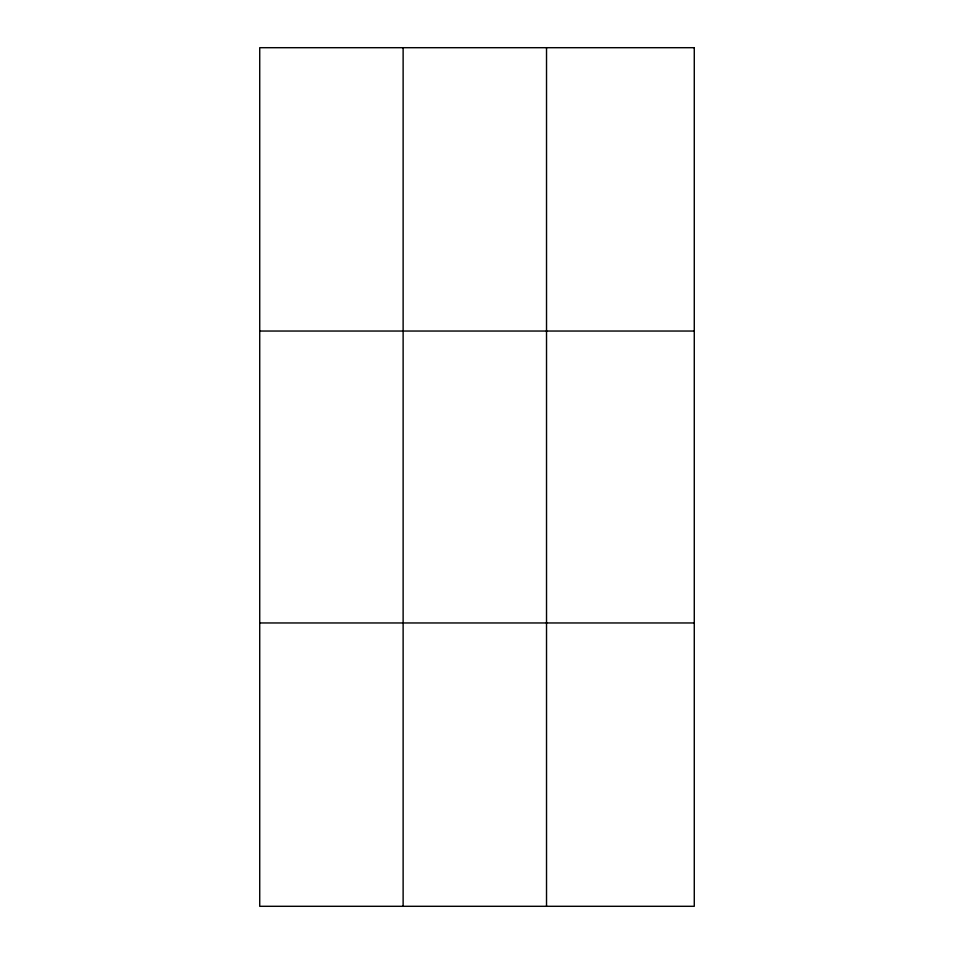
<?xml version="1.0" encoding="UTF-8"?>
<svg xmlns="http://www.w3.org/2000/svg" width="954" height="954" viewBox="0 0 954 954"><rect width="100%" height="100%" fill="white"/><g stroke="black" fill="none" stroke-linecap="round" stroke-linejoin="round"><path stroke-width="1.43" d="M403.125 906.3L403.125 47.7M546.523 906.3L546.523 47.7M259.726 331.038L694.274 331.038M259.726 622.962L694.274 622.962M694.274 47.7L259.726 47.7L259.726 906.3L694.274 906.3L694.274 47.7"/></g></svg>
